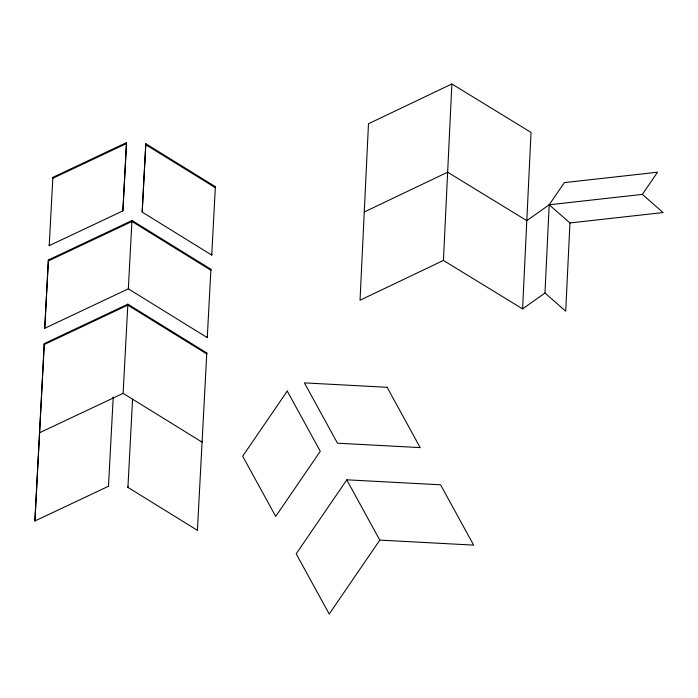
<?xml version="1.0" encoding="UTF-8"?>
<svg xmlns="http://www.w3.org/2000/svg" width="698" height="698" viewBox="0 0 698 698"><rect width="100%" height="100%" fill="white"/><g stroke="black" fill="none" stroke-linecap="round" stroke-linejoin="round"><path stroke-width="1.05" d="M443.422 260.441L451.868 83.969L368.483 123.755L360.037 300.227L443.422 260.441L522.584 308.882L544.972 293.02L549.195 204.784L564.368 182.614L657.525 172.214L642.343 194.393L549.195 204.784L526.807 220.655L447.645 172.205L364.26 211.991M522.584 308.882L531.03 132.419L451.868 83.969M549.195 204.784L569.943 222.95L565.72 311.186L544.972 293.02M207.358 336.663L207.271 337.623L128.336 288.841L44.751 328.278L48.389 259.996L131.966 220.559M48.389 259.996L44.751 328.278M49.226 245.644L52.865 177.362L126.521 142.61L122.883 210.883L49.226 245.644L49.322 244.684M108.574 485.311L108.487 486.27L34.9 520.987L44.271 343.608L127.856 304.171L206.791 352.952L197.412 530.332L127.917 487.387L132.559 399.177M44.271 343.608L34.9 520.987M122.883 210.883L126.521 142.61M108.487 486.27L113.216 397.101L113.128 398.061M128.336 288.841L131.974 220.463L210.909 269.245L207.271 337.623M202.15 441.162L202.054 442.122L123.118 393.349L127.856 304.171M142.174 212.096L145.812 143.718L215.377 186.706L211.738 255.084L142.174 212.096L145.812 143.718M52.865 177.362L52.769 178.322L126.434 143.57M39.629 431.818L39.542 432.777L123.118 393.349M131.974 220.463L131.878 221.528L48.293 260.956M127.917 487.387L128.004 486.427M215.377 186.706L215.289 187.666L145.716 144.678M211.738 255.084L211.826 254.124M210.909 269.245L210.813 270.205L131.878 221.423M206.791 352.952L206.695 353.912L127.76 305.139L44.183 344.568M197.412 530.332L197.508 529.372M346.775 479.892L296.196 553.811L329.22 614.031L379.799 540.112L473.645 545.121L440.578 484.805L346.731 479.805L379.799 540.112M569.943 222.95L663.1 212.558L642.343 194.393M287.262 391.063L242.677 456.204L275.701 516.424L320.277 451.283L287.262 391.063M387.111 387.294L304.398 382.879L337.466 443.195L420.179 447.601L387.111 387.294"/></g></svg>
